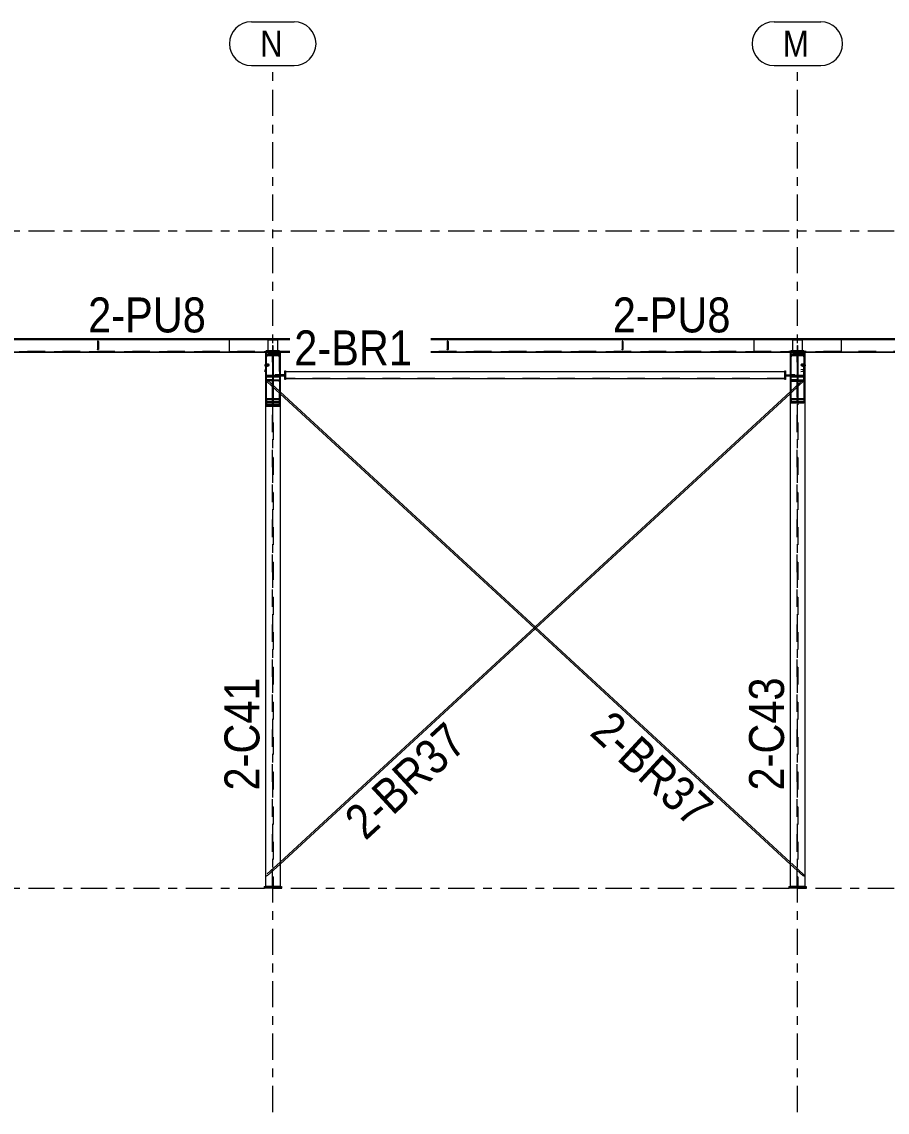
# Model space of a CAD drawing. Header units: millimetres. Extents: x -38 to 785, y -178 to 396.
# Drawn here: x 407.1 to 506.1, y 136.4 to 261.1 of the extents above; entities that cross this region are included whole.
import ezdxf

# ---------------------------------------------------------------- set-up
doc = ezdxf.new("R2010")
doc.units = ezdxf.units.MM
for name, pattern in [('XKITLINE00', [0]), ('XKITLINE02', [4, 2, -2]), ('XKITLINE03', [6, 3, -1, 1, -1])]:
    doc.linetypes.add(name, pattern=pattern)
for name, color, linetype, lineweight in [('Part', 2, 'Continuous', 0), ('PartMark', 7, 'Continuous', 0), ('S-grid', 1, 'Continuous', 0)]:
    doc.layers.add(name, color=color, linetype=linetype, lineweight=lineweight)
doc.styles.add('ARIAL', font='ARIAL.TTF')

# ---------------------------------------------------------------- blocks, each defined once
blk = doc.blocks.new('*A121')
at = {"layer": 'Part'}
blk.add_hatch(color=3, dxfattribs=at).paths.add_polyline_path([(435.88, 220.6), (435.88, 218.04), (436.58, 218.04), (436.58, 217.95), (435.12, 217.95), (435.12, 218.04), (435.82, 218.04), (435.82, 220.6)], flags=17)
blk = doc.blocks.new('*A122')
at = {"layer": 'Part'}
blk.add_hatch(color=3, dxfattribs=at).paths.add_polyline_path([(435.12, 223.44), (435.12, 223.53), (436.58, 223.53), (436.58, 223.44), (435.88, 223.44), (435.88, 220.69), (436.58, 220.69), (436.58, 220.6), (435.12, 220.6), (435.12, 220.69), (435.82, 220.69), (435.82, 223.44)], flags=17)
blk = doc.blocks.new('*A123')
at = {"layer": 'Part'}
blk.add_hatch(color=3, dxfattribs=at).paths.add_polyline_path([(415.84, 224.22), (415.88, 224.21), (415.9, 224.18), (415.89, 224.14), (415.85, 224.12), (415.82, 224.13), (415.8, 224.17), (415.81, 224.21)], flags=17)
blk = doc.blocks.new('*A124')
at = {"layer": 'Part'}
blk.add_hatch(color=3, dxfattribs=at).paths.add_polyline_path([(455.84, 224.22), (455.88, 224.21), (455.9, 224.18), (455.89, 224.14), (455.85, 224.12), (455.82, 224.13), (455.8, 224.17), (455.81, 224.21)], flags=17)
blk = doc.blocks.new('*A125')
at = {"layer": 'Part'}
blk.add_hatch(color=3, dxfattribs=at).paths.add_polyline_path([(475.84, 224.22), (475.88, 224.21), (475.9, 224.18), (475.89, 224.14), (475.85, 224.12), (475.82, 224.13), (475.8, 224.17), (475.81, 224.21)], flags=17)
blk = doc.blocks.new('*A126')
at = {"layer": 'Part'}
blk.add_hatch(color=3, dxfattribs=at).paths.add_polyline_path([(495.88, 220.6), (495.88, 218.04), (496.58, 218.04), (496.58, 217.95), (495.12, 217.95), (495.12, 218.04), (495.82, 218.04), (495.82, 220.6)], flags=17)
blk = doc.blocks.new('*A127')
at = {"layer": 'Part'}
blk.add_hatch(color=3, dxfattribs=at).paths.add_polyline_path([(495.12, 223.44), (495.12, 223.53), (496.58, 223.53), (496.58, 223.44), (495.88, 223.44), (495.88, 220.69), (496.58, 220.69), (496.58, 220.6), (495.12, 220.6), (495.12, 220.69), (495.82, 220.69), (495.82, 223.44)], flags=17)
blk = doc.blocks.new('*A129')
at = {"layer": 'Part'}
blk.add_hatch(color=3, dxfattribs=at).paths.add_polyline_path([(435.37, 221.95), (435.43, 221.91), (435.45, 221.86), (435.42, 221.8), (435.34, 221.76), (435.25, 221.75), (435.16, 221.76), (435.1, 221.8), (435.08, 221.86), (435.11, 221.91), (435.19, 221.95), (435.28, 221.96)], flags=17)
blk = doc.blocks.new('*A134')
at = {"layer": 'Part'}
blk.add_hatch(color=3, dxfattribs=at).paths.add_polyline_path([(496.51, 221.95), (496.59, 221.91), (496.62, 221.86), (496.6, 221.8), (496.54, 221.76), (496.45, 221.75), (496.36, 221.76), (496.28, 221.8), (496.25, 221.86), (496.27, 221.91), (496.33, 221.95), (496.42, 221.96)], flags=17)
blk = doc.blocks.new('*A581')
at = {"layer": 'S-grid', "color": 1, "linetype": 'XKITLINE03', "lineweight": 0}
blk.add_line((119.9, 237.22), (588.2, 237.22), dxfattribs=at)
blk = doc.blocks.new('*A582')
at = {"layer": 'S-grid', "color": 1, "linetype": 'XKITLINE03', "lineweight": 0}
blk.add_line((119.9, 162.01), (588.2, 162.01), dxfattribs=at)
blk = doc.blocks.new('*A586')
at = {"layer": 'Part', "color": 7, "linetype": 'XKITLINE02', "lineweight": 0}
for p, q in [((496.58, 223.03), (495.12, 223.03)), ((495.12, 223.03), (495.12, 222.82)), ((495.12, 222.94), (495.82, 222.94)), ((495.82, 222.94), (495.82, 220.08)), ((495.88, 220.08), (495.88, 222.94)), ((495.88, 222.94), (496.58, 222.94)), ((496.58, 222.82), (496.58, 223.03)), ((495.82, 220.19), (495.12, 220.19)), ((495.12, 220.19), (495.12, 219.98)), ((495.12, 220.1), (496.58, 220.1)), ((495.88, 220.19), (496.58, 220.19)), ((496.58, 219.98), (496.58, 220.19))]:
    blk.add_line(p, q, dxfattribs=at)
blk = doc.blocks.new('*A722')
at = {"layer": 'S-grid', "color": 1, "linetype": 'XKITLINE03', "lineweight": 0}
blk.add_line((495.85, 136.37), (495.85, 256.14), dxfattribs=at)
at = {"layer": 'S-grid', "color": 3, "style": 'ARIAL', "width": 0.85}
blk.add_text('M', height=3, dxfattribs=at).set_placement((494.18, 257.14))
blk = doc.blocks.new('*A723')
at = {"layer": 'S-grid', "color": 1, "linetype": 'XKITLINE03', "lineweight": 0}
blk.add_line((435.85, 136.37), (435.85, 256.14), dxfattribs=at)
at = {"layer": 'S-grid', "color": 3, "style": 'ARIAL', "width": 0.85}
blk.add_text('N', height=3, dxfattribs=at).set_placement((434.4, 257.14))
blk = doc.blocks.new('*A725')
at = {"layer": 'Part', "color": 7, "linetype": 'XKITLINE02', "lineweight": 0}
for p, q in [((435.06, 220.08), (435.17, 220.2)), ((436.68, 218.58), (435.06, 220.08)), ((436.68, 218.81), (435.17, 220.2)), ((465.85, 191.67), (465.73, 191.79)), ((465.97, 191.79), (465.85, 191.9)), ((496.64, 163.49), (495.02, 164.99)), ((496.53, 163.37), (495.02, 164.76)), ((496.64, 163.49), (496.53, 163.37))]:
    blk.add_line(p, q, dxfattribs=at)
at = {"layer": 'Part', "color": 2, "linetype": 'XKITLINE00', "lineweight": 0}
for p, q in [((465.85, 191.9), (436.68, 218.81)), ((465.73, 191.79), (436.68, 218.58)), ((495.02, 164.76), (465.85, 191.67)), ((495.02, 164.99), (465.97, 191.79))]:
    blk.add_line(p, q, dxfattribs=at)
blk = doc.blocks.new('*A726')
at = {"layer": 'Part', "color": 7, "linetype": 'XKITLINE02', "lineweight": 0}
for p, q in [((496.53, 220.2), (495.02, 218.81)), ((496.64, 220.08), (495.02, 218.58)), ((496.53, 220.2), (496.64, 220.08)), ((465.85, 191.9), (465.73, 191.79)), ((465.97, 191.79), (465.85, 191.67)), ((436.68, 164.99), (435.06, 163.49)), ((436.68, 164.76), (435.17, 163.37)), ((435.17, 163.37), (435.06, 163.49))]:
    blk.add_line(p, q, dxfattribs=at)
at = {"layer": 'Part', "color": 2, "linetype": 'XKITLINE00', "lineweight": 0}
for p, q in [((495.02, 218.81), (465.85, 191.9)), ((495.02, 218.58), (465.97, 191.79)), ((465.73, 191.79), (436.68, 164.99)), ((465.85, 191.67), (436.68, 164.76))]:
    blk.add_line(p, q, dxfattribs=at)
blk = doc.blocks.new('*A727')
at = {"layer": 'Part', "color": 2, "linetype": 'XKITLINE00', "lineweight": 0}
for p, q in [((430.85, 224.9), (430.85, 223.31)), ((430.85, 224.9), (437.8, 224.9)), ((430.85, 224.78), (437.8, 224.78)), ((430.85, 224.77), (437.8, 224.77)), ((453.92, 224.9), (500.85, 224.9)), ((453.92, 224.78), (500.85, 224.78)), ((453.92, 224.77), (500.85, 224.77)), ((500.85, 224.9), (500.85, 223.31)), ((435.02, 223.35), (430.85, 223.35)), ((437.8, 223.35), (436.68, 223.35)), ((495.02, 223.35), (453.92, 223.35)), ((500.85, 223.35), (496.68, 223.35)), ((435.02, 223.31), (430.85, 223.31)), ((437.8, 223.31), (436.68, 223.31)), ((495.02, 223.31), (453.92, 223.31)), ((500.85, 223.31), (496.68, 223.31))]:
    blk.add_line(p, q, dxfattribs=at)
at = {"layer": 'Part', "color": 7, "linetype": 'XKITLINE02', "lineweight": 0}
for p, q in [((430.85, 224.88), (437.8, 224.88)), ((430.85, 224.86), (437.8, 224.86)), ((430.85, 224.84), (437.8, 224.84)), ((453.92, 224.88), (500.85, 224.88)), ((453.92, 224.86), (500.85, 224.86)), ((453.92, 224.84), (500.85, 224.84)), ((430.85, 223.43), (437.8, 223.43)), ((437.8, 223.43), (430.85, 223.43)), ((430.85, 223.36), (437.8, 223.36)), ((436.68, 223.35), (435.02, 223.35)), ((453.92, 223.43), (500.85, 223.43)), ((500.85, 223.43), (453.92, 223.43)), ((453.92, 223.36), (500.85, 223.36)), ((496.68, 223.35), (495.02, 223.35)), ((437.8, 223.32), (430.85, 223.32)), ((436.68, 223.31), (435.02, 223.31)), ((500.85, 223.32), (453.92, 223.32)), ((496.68, 223.31), (495.02, 223.31))]:
    blk.add_line(p, q, dxfattribs=at)
blk = doc.blocks.new('*A728')
at = {"layer": 'Part', "color": 2, "linetype": 'XKITLINE00', "lineweight": 0}
for p, q in [((490.85, 224.9), (490.85, 223.31)), ((490.85, 224.9), (560.85, 224.9)), ((490.85, 224.78), (560.85, 224.78)), ((490.85, 224.77), (560.85, 224.77)), ((560.85, 224.9), (560.85, 223.53)), ((495.02, 223.35), (490.85, 223.35)), ((555.1, 223.35), (496.68, 223.35)), ((556.74, 223.35), (556.6, 223.35)), ((495.02, 223.31), (490.85, 223.31)), ((555.1, 223.31), (496.68, 223.31)), ((556.61, 223.31), (556.6, 223.31))]:
    blk.add_line(p, q, dxfattribs=at)
at = {"layer": 'Part', "color": 7, "linetype": 'XKITLINE02', "lineweight": 0}
for p, q in [((490.85, 224.88), (560.85, 224.88)), ((490.85, 224.86), (560.85, 224.86)), ((490.85, 224.84), (560.85, 224.84)), ((490.85, 223.43), (560.85, 223.43)), ((560.85, 223.43), (490.85, 223.43)), ((490.85, 223.36), (560.85, 223.36)), ((496.68, 223.35), (495.02, 223.35)), ((556.6, 223.35), (555.1, 223.35)), ((560.85, 223.35), (556.74, 223.35)), ((560.85, 223.53), (560.85, 223.31)), ((560.85, 223.32), (490.85, 223.32)), ((496.68, 223.31), (495.02, 223.31)), ((556.6, 223.31), (555.1, 223.31)), ((560.85, 223.31), (556.61, 223.31))]:
    blk.add_line(p, q, dxfattribs=at)
blk = doc.blocks.new('*A729')
at = {"layer": 'Part', "color": 2, "linetype": 'XKITLINE00', "lineweight": 0}
for p, q in [((437.3, 221.13), (494.4, 221.13)), ((494.4, 220.3), (437.3, 220.3))]:
    blk.add_line(p, q, dxfattribs=at)
at = {"layer": 'Part', "color": 7, "linetype": 'XKITLINE02', "lineweight": 0}
for p, q in [((437.3, 220.3), (437.3, 221.13)), ((494.4, 221.1), (437.3, 221.1)), ((494.4, 221.13), (494.4, 220.3)), ((494.4, 220.33), (437.3, 220.33))]:
    blk.add_line(p, q, dxfattribs=at)
blk = doc.blocks.new('*A730')
at = {"layer": 'Part', "color": 7, "linetype": 'XKITLINE02', "lineweight": 0}
for p, q in [((436.58, 223.03), (435.12, 223.03)), ((435.12, 223.03), (435.12, 222.82)), ((435.12, 222.94), (435.82, 222.94)), ((435.82, 222.94), (435.82, 220.08)), ((435.88, 220.08), (435.88, 222.94)), ((435.88, 222.94), (436.58, 222.94)), ((436.58, 222.82), (436.58, 223.03)), ((435.82, 220.19), (435.12, 220.19)), ((435.12, 220.19), (435.12, 219.98)), ((435.12, 220.1), (436.58, 220.1)), ((435.88, 220.19), (436.58, 220.19)), ((436.58, 219.98), (436.58, 220.19))]:
    blk.add_line(p, q, dxfattribs=at)
blk = doc.blocks.new('*A731')
at = {"layer": 'Part', "color": 2, "linetype": 'XKITLINE00', "lineweight": 0}
for p, q in [((435.02, 223.32), (435.02, 221.94)), ((435.1, 223.32), (435.02, 223.32)), ((436.68, 223.32), (436.6, 223.32)), ((436.68, 223.32), (436.68, 162.18)), ((435.02, 221.74), (435.02, 162.18))]:
    blk.add_line(p, q, dxfattribs=at)
at = {"layer": 'Part', "color": 7, "linetype": 'XKITLINE02', "lineweight": 0}
for p, q in [((435.82, 223.3), (435.02, 223.3)), ((435.02, 222.98), (435.82, 222.98)), ((435.02, 222.96), (436.68, 222.96)), ((436.6, 223.32), (435.1, 223.32)), ((435.82, 162.18), (435.82, 223.3)), ((435.88, 223.3), (435.88, 162.18)), ((435.88, 223.3), (436.68, 223.3)), ((435.88, 222.98), (436.68, 222.98)), ((435.02, 221.94), (435.02, 221.74)), ((436.68, 162.18), (435.02, 162.18))]:
    blk.add_line(p, q, dxfattribs=at)
blk = doc.blocks.new('*A732')
at = {"layer": 'Part', "color": 2, "linetype": 'XKITLINE00', "lineweight": 0}
for p, q in [((434.85, 162.18), (436.85, 162.18)), ((434.85, 162.18), (434.85, 162.01)), ((436.85, 162.01), (434.85, 162.01)), ((436.85, 162.18), (436.85, 162.01))]:
    blk.add_line(p, q, dxfattribs=at)
blk = doc.blocks.new('*A733')
at = {"layer": 'Part', "color": 2, "linetype": 'XKITLINE00', "lineweight": 0}
for p, q in [((435.82, 220.6), (435.82, 218.04)), ((435.82, 220.6), (435.88, 220.6)), ((435.88, 220.6), (435.88, 218.04)), ((435.12, 218.04), (435.82, 218.04)), ((435.12, 218.04), (435.12, 217.65)), ((435.12, 217.95), (436.58, 217.95)), ((435.12, 217.65), (436.58, 217.65)), ((435.88, 218.04), (436.58, 218.04)), ((436.58, 217.95), (436.58, 218.04)), ((436.58, 217.95), (436.58, 217.65))]:
    blk.add_line(p, q, dxfattribs=at)
at = {"layer": 'Part', "color": 7, "linetype": 'XKITLINE02', "lineweight": 0}
for p, q in [((435.82, 220.5), (435.88, 220.5)), ((435.82, 220.36), (435.88, 220.36)), ((435.12, 217.75), (435.82, 217.75)), ((435.82, 217.75), (435.82, 218.04)), ((435.88, 218.04), (435.88, 217.75)), ((435.88, 217.75), (436.58, 217.75))]:
    blk.add_line(p, q, dxfattribs=at)
blk = doc.blocks.new('*A734')
at = {"layer": 'Part', "color": 2, "linetype": 'XKITLINE00', "lineweight": 0}
for p, q in [((435.12, 223.33), (435.12, 223.53)), ((435.12, 223.53), (436.58, 223.53)), ((435.12, 223.44), (435.82, 223.44)), ((435.82, 223.44), (435.82, 220.69)), ((435.88, 223.44), (435.88, 220.69)), ((435.88, 223.44), (436.58, 223.44)), ((436.58, 223.44), (436.58, 223.53)), ((436.58, 223.33), (436.58, 223.44)), ((435.12, 223.33), (435.82, 223.33)), ((435.88, 223.33), (436.58, 223.33)), ((435.12, 220.49), (435.12, 220.69)), ((435.12, 220.69), (435.82, 220.69)), ((436.58, 220.6), (435.12, 220.6)), ((435.82, 220.49), (435.12, 220.49)), ((435.88, 220.69), (436.58, 220.69)), ((436.58, 220.49), (435.88, 220.49)), ((436.58, 220.69), (436.58, 220.6)), ((436.58, 220.6), (436.58, 220.49))]:
    blk.add_line(p, q, dxfattribs=at)
at = {"layer": 'Part', "color": 7, "linetype": 'XKITLINE02', "lineweight": 0}
for p, q in [((435.12, 223.42), (436.58, 223.42)), ((435.12, 220.58), (435.82, 220.58)), ((435.82, 220.69), (435.82, 220.58)), ((435.88, 220.49), (435.82, 220.49)), ((435.88, 220.58), (435.88, 220.69)), ((436.58, 220.58), (435.88, 220.58))]:
    blk.add_line(p, q, dxfattribs=at)
blk = doc.blocks.new('*A735')
at = {"layer": 'Part', "color": 2, "linetype": 'XKITLINE00', "lineweight": 0}
for p, q in [((415.81, 224.21), (415.8, 224.17)), ((415.8, 224.17), (415.8, 223.73)), ((415.8, 224.17), (415.82, 224.13)), ((415.84, 224.22), (415.81, 224.21)), ((415.82, 224.13), (415.85, 224.12)), ((415.88, 224.21), (415.84, 224.22)), ((415.85, 224.12), (415.89, 224.14)), ((415.9, 224.18), (415.88, 224.21)), ((415.89, 224.14), (415.9, 224.18)), ((415.9, 224.18), (415.9, 223.74))]:
    blk.add_line(p, q, dxfattribs=at)
at = {"layer": 'Part', "color": 7, "linetype": 'XKITLINE02', "lineweight": 0}
for p, q in [((415.8, 223.73), (415.8, 223.65)), ((415.8, 223.65), (415.81, 223.69)), ((415.82, 223.62), (415.8, 223.65)), ((415.81, 223.69), (415.84, 223.71)), ((415.85, 223.61), (415.82, 223.62)), ((415.84, 223.71), (415.88, 223.7)), ((415.89, 223.63), (415.85, 223.61)), ((415.88, 223.7), (415.9, 223.66)), ((415.9, 223.66), (415.89, 223.63)), ((415.9, 223.74), (415.9, 223.66))]:
    blk.add_line(p, q, dxfattribs=at)
blk = doc.blocks.new('*A736')
at = {"layer": 'Part', "color": 2, "linetype": 'XKITLINE00', "lineweight": 0}
for p, q in [((415.84, 224.6), (415.81, 224.58)), ((415.88, 224.59), (415.84, 224.6)), ((415.9, 224.56), (415.88, 224.59)), ((415.81, 224.58), (415.8, 224.54)), ((415.8, 224.54), (415.8, 224.47)), ((415.8, 224.54), (415.82, 224.51)), ((415.82, 224.51), (415.85, 224.5)), ((415.85, 224.5), (415.89, 224.52)), ((415.89, 224.52), (415.9, 224.56)), ((415.9, 224.56), (415.9, 224.48))]:
    blk.add_line(p, q, dxfattribs=at)
at = {"layer": 'Part', "color": 7, "linetype": 'XKITLINE02', "lineweight": 0}
for p, q in [((415.8, 224.47), (415.8, 223.9)), ((415.9, 224.48), (415.9, 223.91))]:
    blk.add_line(p, q, dxfattribs=at)
blk = doc.blocks.new('*A737')
at = {"layer": 'Part', "color": 2, "linetype": 'XKITLINE00', "lineweight": 0}
for p, q in [((435.31, 223.53), (435.31, 224.76)), ((435.31, 224.76), (436.39, 224.76)), ((436.39, 224.76), (436.39, 223.53))]:
    blk.add_line(p, q, dxfattribs=at)
at = {"layer": 'Part', "color": 7, "linetype": 'XKITLINE02', "lineweight": 0}
for p, q in [((435.31, 224.76), (436.39, 224.76)), ((435.31, 223.53), (435.31, 223.27)), ((436.39, 223.53), (436.39, 223.27)), ((435.31, 223.27), (436.39, 223.27)), ((436.39, 223.27), (435.31, 223.27)), ((435.31, 223.27), (435.31, 223.27)), ((436.39, 223.27), (436.39, 223.27))]:
    blk.add_line(p, q, dxfattribs=at)
blk = doc.blocks.new('*A738')
at = {"layer": 'Part', "color": 2, "linetype": 'XKITLINE00', "lineweight": 0}
for p, q in [((435.83, 224.1), (435.83, 223.53)), ((435.83, 224.1), (435.87, 224.1)), ((435.87, 224.1), (435.87, 223.53))]:
    blk.add_line(p, q, dxfattribs=at)
at = {"layer": 'Part', "color": 7, "linetype": 'XKITLINE02', "lineweight": 0}
for p, q in [((435.83, 223.53), (435.83, 223.27)), ((435.83, 223.36), (435.87, 223.36)), ((435.87, 223.53), (435.87, 223.27)), ((435.83, 223.27), (435.87, 223.27))]:
    blk.add_line(p, q, dxfattribs=at)
blk = doc.blocks.new('*A739')
at = {"layer": 'Part', "color": 7, "linetype": 'XKITLINE02', "lineweight": 0}
for p, q in [((435.88, 220.67), (435.88, 220.59)), ((436.68, 220.67), (435.88, 220.67)), ((436.68, 220.59), (435.88, 220.59)), ((436.01, 220.67), (436.01, 220.59))]:
    blk.add_line(p, q, dxfattribs=at)
at = {"layer": 'Part', "color": 2, "linetype": 'XKITLINE00', "lineweight": 0}
for p, q in [((437.13, 220.67), (436.68, 220.67)), ((437.13, 220.59), (436.68, 220.59)), ((437.13, 220.67), (437.13, 220.59))]:
    blk.add_line(p, q, dxfattribs=at)
blk = doc.blocks.new('*A740')
at = {"layer": 'Part', "color": 7, "linetype": 'XKITLINE02', "lineweight": 0}
for p, q in [((436.13, 220.76), (436.13, 220.67)), ((436.68, 220.76), (436.13, 220.76)), ((437.13, 220.67), (436.13, 220.67))]:
    blk.add_line(p, q, dxfattribs=at)
at = {"layer": 'Part', "color": 2, "linetype": 'XKITLINE00', "lineweight": 0}
for p, q in [((437.22, 220.76), (436.68, 220.76)), ((437.22, 220.67), (437.13, 220.67)), ((437.22, 220.76), (437.22, 220.67))]:
    blk.add_line(p, q, dxfattribs=at)
blk = doc.blocks.new('*A741')
at = {"layer": 'Part', "color": 2, "linetype": 'XKITLINE00', "lineweight": 0}
for p, q in [((437.22, 220.21), (437.22, 221.21)), ((437.22, 221.21), (437.3, 221.21)), ((437.3, 221.21), (437.3, 220.21)), ((437.3, 220.21), (437.22, 220.21))]:
    blk.add_line(p, q, dxfattribs=at)
blk = doc.blocks.new('*A742')
at = {"layer": 'Part', "color": 7, "linetype": 'XKITLINE02', "lineweight": 0}
for p, q in [((435.88, 217.28), (436.63, 217.28)), ((435.88, 217.2), (435.88, 217.28)), ((436.63, 217.2), (435.88, 217.2)), ((436.01, 217.28), (436.01, 217.2)), ((436.63, 217.28), (436.63, 217.2))]:
    blk.add_line(p, q, dxfattribs=at)
blk = doc.blocks.new('*A743')
at = {"layer": 'Part', "color": 7, "linetype": 'XKITLINE02', "lineweight": 0}
for p, q in [((435.07, 217.2), (435.07, 217.28)), ((435.07, 217.28), (435.82, 217.28)), ((435.82, 217.2), (435.07, 217.2)), ((435.69, 217.28), (435.69, 217.2)), ((435.82, 217.28), (435.82, 217.2))]:
    blk.add_line(p, q, dxfattribs=at)
blk = doc.blocks.new('*A744')
at = {"layer": 'Part', "color": 7, "linetype": 'XKITLINE02', "lineweight": 0}
for p, q in [((435.1, 217.11), (435.1, 223.11)), ((436.6, 223.11), (435.1, 223.11)), ((436.6, 217.11), (436.6, 223.11)), ((436.6, 217.11), (435.1, 217.11))]:
    blk.add_line(p, q, dxfattribs=at)
blk = doc.blocks.new('*A745')
at = {"layer": 'Part', "color": 7, "linetype": 'XKITLINE02', "lineweight": 0}
for p, q in [((435.82, 217.36), (435.82, 220.08)), ((435.82, 220.08), (435.88, 220.08)), ((435.82, 219.97), (435.88, 219.97)), ((435.88, 220.08), (435.88, 217.36)), ((435.12, 217.75), (435.12, 217.26)), ((435.12, 217.36), (435.82, 217.36)), ((435.12, 217.26), (436.58, 217.26)), ((435.88, 217.36), (436.58, 217.36)), ((436.58, 217.75), (436.58, 217.26))]:
    blk.add_line(p, q, dxfattribs=at)
blk = doc.blocks.new('*A746')
at = {"layer": 'Part', "color": 2, "linetype": 'XKITLINE00', "lineweight": 0}
for p, q in [((435.02, 223.4), (435.02, 223.32)), ((435.1, 223.4), (435.02, 223.4)), ((436.68, 223.4), (436.6, 223.4)), ((436.68, 223.4), (436.68, 223.32)), ((435.1, 223.32), (435.02, 223.32)), ((436.68, 223.32), (436.6, 223.32))]:
    blk.add_line(p, q, dxfattribs=at)
at = {"layer": 'Part', "color": 7, "linetype": 'XKITLINE02', "lineweight": 0}
for p, q in [((436.6, 223.4), (435.1, 223.4)), ((435.02, 223.32), (435.02, 222.96)), ((435.02, 223.05), (436.68, 223.05)), ((436.68, 222.96), (435.02, 222.96)), ((436.6, 223.32), (435.1, 223.32)), ((436.68, 223.32), (436.68, 222.96))]:
    blk.add_line(p, q, dxfattribs=at)
blk = doc.blocks.new('*A747')
at = {"layer": 'Part', "color": 2, "linetype": 'XKITLINE00', "lineweight": 0}
for p, q in [((435.1, 223.5), (435.1, 221.95)), ((435.12, 223.5), (435.1, 223.5)), ((436.6, 223.5), (436.58, 223.5)), ((436.6, 223.5), (436.6, 217.5)), ((435.1, 221.74), (435.1, 217.5)), ((436.6, 217.5), (435.1, 217.5))]:
    blk.add_line(p, q, dxfattribs=at)
at = {"layer": 'Part', "color": 7, "linetype": 'XKITLINE02', "lineweight": 0}
for p, q in [((436.58, 223.5), (435.12, 223.5)), ((435.1, 221.95), (435.1, 221.74))]:
    blk.add_line(p, q, dxfattribs=at)
blk = doc.blocks.new('*A748')
at = {"layer": 'Part', "color": 2, "linetype": 'XKITLINE00', "lineweight": 0}
for p, q in [((455.81, 224.21), (455.8, 224.17)), ((455.8, 224.17), (455.8, 223.73)), ((455.8, 224.17), (455.82, 224.13)), ((455.84, 224.22), (455.81, 224.21)), ((455.82, 224.13), (455.85, 224.12)), ((455.88, 224.21), (455.84, 224.22)), ((455.85, 224.12), (455.89, 224.14)), ((455.9, 224.18), (455.88, 224.21)), ((455.89, 224.14), (455.9, 224.18)), ((455.9, 224.18), (455.9, 223.74))]:
    blk.add_line(p, q, dxfattribs=at)
at = {"layer": 'Part', "color": 7, "linetype": 'XKITLINE02', "lineweight": 0}
for p, q in [((455.8, 223.73), (455.8, 223.65)), ((455.8, 223.65), (455.81, 223.69)), ((455.82, 223.62), (455.8, 223.65)), ((455.81, 223.69), (455.84, 223.71)), ((455.85, 223.61), (455.82, 223.62)), ((455.84, 223.71), (455.88, 223.7)), ((455.89, 223.63), (455.85, 223.61)), ((455.88, 223.7), (455.9, 223.66)), ((455.9, 223.66), (455.89, 223.63)), ((455.9, 223.74), (455.9, 223.66))]:
    blk.add_line(p, q, dxfattribs=at)
blk = doc.blocks.new('*A749')
at = {"layer": 'Part', "color": 2, "linetype": 'XKITLINE00', "lineweight": 0}
for p, q in [((455.84, 224.6), (455.81, 224.58)), ((455.88, 224.59), (455.84, 224.6)), ((455.9, 224.56), (455.88, 224.59)), ((455.81, 224.58), (455.8, 224.54)), ((455.8, 224.54), (455.8, 224.47)), ((455.8, 224.54), (455.82, 224.51)), ((455.82, 224.51), (455.85, 224.5)), ((455.85, 224.5), (455.89, 224.52)), ((455.89, 224.52), (455.9, 224.56)), ((455.9, 224.56), (455.9, 224.48))]:
    blk.add_line(p, q, dxfattribs=at)
at = {"layer": 'Part', "color": 7, "linetype": 'XKITLINE02', "lineweight": 0}
for p, q in [((455.8, 224.47), (455.8, 223.9)), ((455.9, 224.48), (455.9, 223.91))]:
    blk.add_line(p, q, dxfattribs=at)
blk = doc.blocks.new('*A750')
at = {"layer": 'Part', "color": 2, "linetype": 'XKITLINE00', "lineweight": 0}
for p, q in [((475.81, 224.21), (475.8, 224.17)), ((475.8, 224.17), (475.8, 223.73)), ((475.8, 224.17), (475.82, 224.13)), ((475.84, 224.22), (475.81, 224.21)), ((475.82, 224.13), (475.85, 224.12)), ((475.88, 224.21), (475.84, 224.22)), ((475.85, 224.12), (475.89, 224.14)), ((475.9, 224.18), (475.88, 224.21)), ((475.89, 224.14), (475.9, 224.18)), ((475.9, 224.18), (475.9, 223.74))]:
    blk.add_line(p, q, dxfattribs=at)
at = {"layer": 'Part', "color": 7, "linetype": 'XKITLINE02', "lineweight": 0}
for p, q in [((475.8, 223.73), (475.8, 223.65)), ((475.8, 223.65), (475.81, 223.69)), ((475.82, 223.62), (475.8, 223.65)), ((475.81, 223.69), (475.84, 223.71)), ((475.85, 223.61), (475.82, 223.62)), ((475.84, 223.71), (475.88, 223.7)), ((475.89, 223.63), (475.85, 223.61)), ((475.88, 223.7), (475.9, 223.66)), ((475.9, 223.66), (475.89, 223.63)), ((475.9, 223.74), (475.9, 223.66))]:
    blk.add_line(p, q, dxfattribs=at)
blk = doc.blocks.new('*A751')
at = {"layer": 'Part', "color": 2, "linetype": 'XKITLINE00', "lineweight": 0}
for p, q in [((475.84, 224.6), (475.81, 224.58)), ((475.88, 224.59), (475.84, 224.6)), ((475.9, 224.56), (475.88, 224.59)), ((475.81, 224.58), (475.8, 224.54)), ((475.8, 224.54), (475.8, 224.47)), ((475.8, 224.54), (475.82, 224.51)), ((475.82, 224.51), (475.85, 224.5)), ((475.85, 224.5), (475.89, 224.52)), ((475.89, 224.52), (475.9, 224.56)), ((475.9, 224.56), (475.9, 224.48))]:
    blk.add_line(p, q, dxfattribs=at)
at = {"layer": 'Part', "color": 7, "linetype": 'XKITLINE02', "lineweight": 0}
for p, q in [((475.8, 224.47), (475.8, 223.9)), ((475.9, 224.48), (475.9, 223.91))]:
    blk.add_line(p, q, dxfattribs=at)
blk = doc.blocks.new('*A753')
at = {"layer": 'Part', "color": 2, "linetype": 'XKITLINE00', "lineweight": 0}
for p, q in [((495.1, 223.32), (495.02, 223.32)), ((495.02, 223.32), (495.02, 162.18)), ((496.68, 223.32), (496.6, 223.32)), ((496.68, 223.32), (496.68, 221.94)), ((496.68, 221.74), (496.68, 162.18))]:
    blk.add_line(p, q, dxfattribs=at)
at = {"layer": 'Part', "color": 7, "linetype": 'XKITLINE02', "lineweight": 0}
for p, q in [((495.82, 223.3), (495.02, 223.3)), ((495.82, 222.98), (495.02, 222.98)), ((495.02, 222.96), (496.68, 222.96)), ((496.6, 223.32), (495.1, 223.32)), ((495.82, 162.18), (495.82, 223.3)), ((495.88, 223.3), (495.88, 162.18)), ((495.88, 223.3), (496.68, 223.3)), ((495.88, 222.98), (496.68, 222.98)), ((496.68, 221.94), (496.68, 221.74)), ((496.68, 162.18), (495.02, 162.18))]:
    blk.add_line(p, q, dxfattribs=at)
blk = doc.blocks.new('*A754')
at = {"layer": 'Part', "color": 2, "linetype": 'XKITLINE00', "lineweight": 0}
for p, q in [((494.85, 162.18), (496.85, 162.18)), ((494.85, 162.18), (494.85, 162.01)), ((496.85, 162.01), (494.85, 162.01)), ((496.85, 162.18), (496.85, 162.01))]:
    blk.add_line(p, q, dxfattribs=at)
blk = doc.blocks.new('*A755')
at = {"layer": 'Part', "color": 2, "linetype": 'XKITLINE00', "lineweight": 0}
for p, q in [((495.82, 220.6), (495.82, 218.04)), ((495.82, 220.6), (495.88, 220.6)), ((495.88, 220.6), (495.88, 218.04)), ((495.12, 218.04), (495.82, 218.04)), ((495.12, 218.04), (495.12, 217.65)), ((495.12, 217.95), (496.58, 217.95)), ((495.12, 217.65), (496.58, 217.65)), ((495.88, 218.04), (496.58, 218.04)), ((496.58, 217.95), (496.58, 218.04)), ((496.58, 217.95), (496.58, 217.65))]:
    blk.add_line(p, q, dxfattribs=at)
at = {"layer": 'Part', "color": 7, "linetype": 'XKITLINE02', "lineweight": 0}
for p, q in [((495.82, 220.5), (495.88, 220.5)), ((495.82, 220.36), (495.88, 220.36)), ((495.12, 217.75), (495.82, 217.75)), ((495.82, 217.75), (495.82, 218.04)), ((495.88, 218.04), (495.88, 217.75)), ((495.88, 217.75), (496.58, 217.75))]:
    blk.add_line(p, q, dxfattribs=at)
blk = doc.blocks.new('*A756')
at = {"layer": 'Part', "color": 2, "linetype": 'XKITLINE00', "lineweight": 0}
for p, q in [((495.12, 223.33), (495.12, 223.53)), ((495.12, 223.53), (496.58, 223.53)), ((495.12, 223.44), (495.82, 223.44)), ((495.82, 223.44), (495.82, 220.69)), ((495.88, 223.44), (495.88, 220.69)), ((495.88, 223.44), (496.58, 223.44)), ((496.58, 223.44), (496.58, 223.53)), ((496.58, 223.33), (496.58, 223.44)), ((495.12, 223.33), (495.82, 223.33)), ((495.88, 223.33), (496.58, 223.33)), ((495.12, 220.49), (495.12, 220.69)), ((495.12, 220.69), (495.82, 220.69)), ((496.58, 220.6), (495.12, 220.6)), ((495.82, 220.49), (495.12, 220.49)), ((495.88, 220.69), (496.58, 220.69)), ((496.58, 220.49), (495.88, 220.49)), ((496.58, 220.69), (496.58, 220.6)), ((496.58, 220.6), (496.58, 220.49))]:
    blk.add_line(p, q, dxfattribs=at)
at = {"layer": 'Part', "color": 7, "linetype": 'XKITLINE02', "lineweight": 0}
for p, q in [((495.12, 223.42), (496.58, 223.42)), ((495.12, 220.58), (495.82, 220.58)), ((495.82, 220.69), (495.82, 220.58)), ((495.88, 220.49), (495.82, 220.49)), ((495.88, 220.58), (495.88, 220.69)), ((496.58, 220.58), (495.88, 220.58))]:
    blk.add_line(p, q, dxfattribs=at)
blk = doc.blocks.new('*A757')
at = {"layer": 'Part', "color": 2, "linetype": 'XKITLINE00', "lineweight": 0}
for p, q in [((495.31, 223.53), (495.31, 224.76)), ((495.31, 224.76), (496.39, 224.76)), ((496.39, 224.76), (496.39, 223.53))]:
    blk.add_line(p, q, dxfattribs=at)
at = {"layer": 'Part', "color": 7, "linetype": 'XKITLINE02', "lineweight": 0}
for p, q in [((495.31, 224.76), (496.39, 224.76)), ((495.31, 223.53), (495.31, 223.27)), ((496.39, 223.53), (496.39, 223.27)), ((495.31, 223.27), (496.39, 223.27)), ((496.39, 223.27), (495.31, 223.27)), ((495.31, 223.27), (495.31, 223.27)), ((496.39, 223.27), (496.39, 223.27))]:
    blk.add_line(p, q, dxfattribs=at)
blk = doc.blocks.new('*A758')
at = {"layer": 'Part', "color": 2, "linetype": 'XKITLINE00', "lineweight": 0}
for p, q in [((495.83, 224.1), (495.83, 223.53)), ((495.83, 224.1), (495.87, 224.1)), ((495.87, 224.1), (495.87, 223.53))]:
    blk.add_line(p, q, dxfattribs=at)
at = {"layer": 'Part', "color": 7, "linetype": 'XKITLINE02', "lineweight": 0}
for p, q in [((495.83, 223.53), (495.83, 223.27)), ((495.83, 223.36), (495.87, 223.36)), ((495.87, 223.53), (495.87, 223.27)), ((495.83, 223.27), (495.87, 223.27))]:
    blk.add_line(p, q, dxfattribs=at)
blk = doc.blocks.new('*A759')
at = {"layer": 'Part', "color": 2, "linetype": 'XKITLINE00', "lineweight": 0}
for p, q in [((495.02, 220.67), (494.57, 220.67)), ((494.57, 220.59), (494.57, 220.67)), ((495.02, 220.59), (494.57, 220.59))]:
    blk.add_line(p, q, dxfattribs=at)
at = {"layer": 'Part', "color": 7, "linetype": 'XKITLINE02', "lineweight": 0}
for p, q in [((495.82, 220.67), (495.02, 220.67)), ((495.82, 220.59), (495.02, 220.59)), ((495.69, 220.67), (495.69, 220.59)), ((495.82, 220.67), (495.82, 220.59))]:
    blk.add_line(p, q, dxfattribs=at)
blk = doc.blocks.new('*A760')
at = {"layer": 'Part', "color": 2, "linetype": 'XKITLINE00', "lineweight": 0}
for p, q in [((494.48, 220.67), (494.48, 220.76)), ((494.48, 220.76), (495.02, 220.76)), ((494.57, 220.67), (494.48, 220.67))]:
    blk.add_line(p, q, dxfattribs=at)
at = {"layer": 'Part', "color": 7, "linetype": 'XKITLINE02', "lineweight": 0}
for p, q in [((495.57, 220.67), (494.57, 220.67)), ((495.57, 220.76), (495.02, 220.76)), ((495.57, 220.67), (495.57, 220.76))]:
    blk.add_line(p, q, dxfattribs=at)
blk = doc.blocks.new('*A761')
at = {"layer": 'Part', "color": 2, "linetype": 'XKITLINE00', "lineweight": 0}
for p, q in [((494.4, 220.21), (494.4, 221.21)), ((494.4, 221.21), (494.48, 221.21)), ((494.48, 221.21), (494.48, 220.21)), ((494.48, 220.21), (494.4, 220.21))]:
    blk.add_line(p, q, dxfattribs=at)
blk = doc.blocks.new('*A762')
at = {"layer": 'Part', "color": 7, "linetype": 'XKITLINE02', "lineweight": 0}
for p, q in [((495.82, 217.69), (495.07, 217.69)), ((495.07, 217.69), (495.07, 217.6)), ((495.07, 217.6), (495.82, 217.6)), ((495.69, 217.69), (495.69, 217.6)), ((495.82, 217.6), (495.82, 217.69))]:
    blk.add_line(p, q, dxfattribs=at)
blk = doc.blocks.new('*A763')
at = {"layer": 'Part', "color": 7, "linetype": 'XKITLINE02', "lineweight": 0}
for p, q in [((496.63, 217.69), (495.88, 217.69)), ((495.88, 217.69), (495.88, 217.6)), ((495.88, 217.6), (496.63, 217.6)), ((496.01, 217.69), (496.01, 217.6)), ((496.63, 217.6), (496.63, 217.69))]:
    blk.add_line(p, q, dxfattribs=at)
blk = doc.blocks.new('*A764')
at = {"layer": 'Part', "color": 7, "linetype": 'XKITLINE02', "lineweight": 0}
for p, q in [((495.1, 219.99), (495.1, 223.11)), ((496.6, 223.11), (495.1, 223.11)), ((496.6, 219.99), (496.6, 223.11)), ((496.6, 219.99), (495.1, 219.99))]:
    blk.add_line(p, q, dxfattribs=at)
blk = doc.blocks.new('*A765')
at = {"layer": 'Part', "color": 2, "linetype": 'XKITLINE00', "lineweight": 0}
for p, q in [((495.02, 223.4), (495.02, 223.32)), ((495.1, 223.4), (495.02, 223.4)), ((496.68, 223.4), (496.6, 223.4)), ((496.68, 223.4), (496.68, 223.32)), ((495.1, 223.32), (495.02, 223.32)), ((496.68, 223.32), (496.6, 223.32))]:
    blk.add_line(p, q, dxfattribs=at)
at = {"layer": 'Part', "color": 7, "linetype": 'XKITLINE02', "lineweight": 0}
for p, q in [((496.6, 223.4), (495.1, 223.4)), ((495.02, 223.32), (495.02, 222.96)), ((495.02, 223.05), (496.68, 223.05)), ((496.68, 222.96), (495.02, 222.96)), ((496.6, 223.32), (495.1, 223.32)), ((496.68, 223.32), (496.68, 222.96))]:
    blk.add_line(p, q, dxfattribs=at)
blk = doc.blocks.new('*A766')
at = {"layer": 'Part', "color": 2, "linetype": 'XKITLINE00', "lineweight": 0}
for p, q in [((495.1, 223.5), (495.1, 217.5)), ((495.12, 223.5), (495.1, 223.5)), ((496.6, 223.5), (496.58, 223.5)), ((496.6, 223.5), (496.6, 221.95)), ((496.6, 221.74), (496.6, 217.5)), ((496.6, 217.5), (495.1, 217.5))]:
    blk.add_line(p, q, dxfattribs=at)
at = {"layer": 'Part', "color": 7, "linetype": 'XKITLINE02', "lineweight": 0}
for p, q in [((496.58, 223.5), (495.12, 223.5)), ((496.6, 221.95), (496.6, 221.74))]:
    blk.add_line(p, q, dxfattribs=at)
blk = doc.blocks.new('*A769')
at = {"layer": 'Part', "color": 2, "linetype": 'XKITLINE00', "lineweight": 0}
for p, q in [((434.96, 221.85), (434.97, 221.9)), ((434.97, 221.79), (434.96, 221.85)), ((434.97, 221.9), (434.99, 221.93)), ((434.99, 221.75), (434.97, 221.79)), ((434.99, 221.93), (435.02, 221.94)), ((435.02, 221.73), (434.99, 221.75)), ((435.02, 221.94), (435.28, 221.96)), ((435.02, 221.73), (435.25, 221.75)), ((435.11, 221.91), (435.08, 221.86)), ((435.08, 221.86), (435.1, 221.8)), ((435.1, 221.8), (435.16, 221.76)), ((435.19, 221.95), (435.11, 221.91)), ((435.16, 221.76), (435.25, 221.75)), ((435.28, 221.96), (435.19, 221.95)), ((435.25, 221.75), (435.34, 221.76)), ((435.37, 221.95), (435.28, 221.96)), ((435.34, 221.76), (435.42, 221.8)), ((435.43, 221.91), (435.37, 221.95)), ((435.42, 221.8), (435.45, 221.86)), ((435.45, 221.86), (435.43, 221.91))]:
    blk.add_line(p, q, dxfattribs=at)
at = {"layer": 'Part', "color": 7, "linetype": 'XKITLINE02', "lineweight": 0}
for p, q in [((435.02, 221.94), (435.05, 221.92)), ((435.05, 221.74), (435.02, 221.73)), ((435.05, 221.92), (435.07, 221.88)), ((435.07, 221.78), (435.05, 221.74)), ((435.07, 221.88), (435.08, 221.83)), ((435.08, 221.83), (435.07, 221.78))]:
    blk.add_line(p, q, dxfattribs=at)
blk = doc.blocks.new('*A770')
at = {"layer": 'Part', "color": 2, "linetype": 'XKITLINE00', "lineweight": 0}
for p, q in [((370.85, 224.9), (370.85, 223.31)), ((370.85, 224.9), (437.8, 224.9)), ((370.85, 224.78), (437.8, 224.78)), ((370.85, 224.77), (437.8, 224.77)), ((375.02, 223.35), (370.85, 223.35)), ((435.02, 223.35), (376.68, 223.35)), ((437.8, 223.35), (436.68, 223.35)), ((375.02, 223.31), (370.85, 223.31)), ((435.02, 223.31), (376.68, 223.31)), ((437.8, 223.31), (436.68, 223.31))]:
    blk.add_line(p, q, dxfattribs=at)
at = {"layer": 'Part', "color": 7, "linetype": 'XKITLINE02', "lineweight": 0}
for p, q in [((370.85, 224.88), (437.8, 224.88)), ((370.85, 224.86), (437.8, 224.86)), ((370.85, 224.84), (437.8, 224.84)), ((370.85, 223.43), (437.8, 223.43)), ((437.8, 223.43), (370.85, 223.43)), ((370.85, 223.36), (437.8, 223.36)), ((376.68, 223.35), (375.02, 223.35)), ((436.68, 223.35), (435.02, 223.35)), ((437.8, 223.32), (370.85, 223.32)), ((376.68, 223.31), (375.02, 223.31)), ((436.68, 223.31), (435.02, 223.31))]:
    blk.add_line(p, q, dxfattribs=at)
blk = doc.blocks.new('*A788')
at = {"layer": 'Part', "color": 2, "linetype": 'XKITLINE00', "lineweight": 0}
for p, q in [((434.93, 221.14), (434.95, 221.16)), ((434.97, 221.14), (434.93, 221.14)), ((434.93, 221.14), (434.93, 221.14)), ((434.95, 221.34), (434.94, 221.34)), ((434.97, 221.3), (434.95, 221.34)), ((434.95, 221.16), (434.97, 221.2)), ((434.98, 221.25), (434.97, 221.3)), ((434.97, 221.2), (434.98, 221.25))]:
    blk.add_line(p, q, dxfattribs=at)
blk = doc.blocks.new('*A789')
at = {"layer": 'S-grid', "color": 1, "linetype": 'XKITLINE00', "lineweight": 0}
for p, q in [((433.4, 261.14), (438.29, 261.14)), ((433.4, 256.14), (438.29, 256.14))]:
    blk.add_line(p, q, dxfattribs=at)
for centre, start, end in [((433.4, 258.64), 90, 270), ((438.29, 258.64), 270, 90)]:
    blk.add_arc(centre, 2.5, start, end, dxfattribs=at)
blk = doc.blocks.new('*A791')
at = {"layer": 'Part', "color": 2, "linetype": 'XKITLINE00', "lineweight": 0}
for p, q in [((496.27, 221.91), (496.25, 221.86)), ((496.25, 221.86), (496.28, 221.8)), ((496.33, 221.95), (496.27, 221.91)), ((496.28, 221.8), (496.36, 221.76)), ((496.42, 221.96), (496.33, 221.95)), ((496.36, 221.76), (496.45, 221.75)), ((496.42, 221.96), (496.67, 221.94)), ((496.51, 221.95), (496.42, 221.96)), ((496.45, 221.75), (496.54, 221.76)), ((496.45, 221.75), (496.67, 221.73)), ((496.59, 221.91), (496.51, 221.95)), ((496.54, 221.76), (496.6, 221.8)), ((496.62, 221.86), (496.59, 221.91)), ((496.6, 221.8), (496.62, 221.86)), ((496.67, 221.94), (496.7, 221.93)), ((496.7, 221.75), (496.67, 221.73)), ((496.7, 221.93), (496.72, 221.9)), ((496.72, 221.79), (496.7, 221.75)), ((496.72, 221.9), (496.73, 221.85)), ((496.73, 221.85), (496.72, 221.79))]:
    blk.add_line(p, q, dxfattribs=at)
at = {"layer": 'Part', "color": 7, "linetype": 'XKITLINE02', "lineweight": 0}
for p, q in [((496.61, 221.83), (496.62, 221.88)), ((496.62, 221.78), (496.61, 221.83)), ((496.62, 221.88), (496.64, 221.92)), ((496.64, 221.74), (496.62, 221.78)), ((496.64, 221.92), (496.67, 221.94)), ((496.67, 221.73), (496.64, 221.74))]:
    blk.add_line(p, q, dxfattribs=at)
blk = doc.blocks.new('*A792')
at = {"layer": 'Part', "color": 7, "linetype": 'XKITLINE02', "lineweight": 0}
for p, q in [((496.24, 221.14), (496.56, 221.17)), ((496.26, 221.34), (496.56, 221.38)), ((496.52, 221.37), (496.49, 221.33)), ((496.49, 221.33), (496.49, 221.28)), ((496.49, 221.28), (496.49, 221.23)), ((496.49, 221.23), (496.52, 221.19)), ((496.56, 221.38), (496.52, 221.37)), ((496.52, 221.19), (496.56, 221.17)), ((496.6, 221.36), (496.56, 221.38)), ((496.56, 221.17), (496.6, 221.18)), ((496.62, 221.32), (496.6, 221.36)), ((496.6, 221.18), (496.62, 221.21)), ((496.63, 221.26), (496.62, 221.32)), ((496.62, 221.21), (496.63, 221.26))]:
    blk.add_line(p, q, dxfattribs=at)
blk = doc.blocks.new('*A797')
at = {"layer": 'S-grid', "color": 1, "linetype": 'XKITLINE00', "lineweight": 0}
for p, q in [((493.18, 261.14), (498.51, 261.14)), ((493.18, 256.14), (498.51, 256.14))]:
    blk.add_line(p, q, dxfattribs=at)
for centre, start, end in [((493.18, 258.64), 90, 270), ((498.51, 258.64), 270, 90)]:
    blk.add_arc(centre, 2.5, start, end, dxfattribs=at)
blk = doc.blocks.new('*A959')
at = {"layer": 'PartMark', "color": 3, "style": 'ARIAL', "width": 0.85}
blk.add_text('2-PU8', height=4, dxfattribs=at).set_placement((414.73, 225.6))
blk = doc.blocks.new('*A961')
at = {"layer": 'PartMark', "color": 3, "style": 'ARIAL', "width": 0.85}
blk.add_text('2-BR37', height=4, rotation=42.6968, dxfattribs=at).set_placement((446.44, 167.37))
blk = doc.blocks.new('*A962')
at = {"layer": 'PartMark', "color": 3, "style": 'ARIAL', "width": 0.85}
blk.add_text('2-BR1', height=4, dxfattribs=at).set_placement((438.3, 221.83))
blk = doc.blocks.new('*A963')
at = {"layer": 'PartMark', "color": 3, "style": 'ARIAL', "width": 0.85}
blk.add_text('2-C41', height=4, rotation=90.0002, dxfattribs=at).set_placement((434.32, 173.18))
blk = doc.blocks.new('*A964')
at = {"layer": 'PartMark', "color": 3, "style": 'ARIAL', "width": 0.85}
blk.add_text('2-BR37', height=4, rotation=-42.6968, dxfattribs=at).set_placement((471.96, 179.64))
blk = doc.blocks.new('*A965')
at = {"layer": 'PartMark', "color": 3, "style": 'ARIAL', "width": 0.85}
blk.add_text('2-PU8', height=4, dxfattribs=at).set_placement((474.73, 225.6))
blk = doc.blocks.new('*A967')
at = {"layer": 'PartMark', "color": 3, "style": 'ARIAL', "width": 0.85}
blk.add_text('2-C43', height=4, rotation=90.0002, dxfattribs=at).set_placement((494.32, 173.18))

msp = doc.modelspace()

# ---------------------------------------------------------------- block references
at = {"lineweight": 0}
for name in ['*A789', '*A797', '*A723', '*A722', '*A581', '*A959', '*A965', '*A962', '*A770', '*A736', '*A727', '*A737', '*A749', '*A751', '*A728', '*A757', '*A123', '*A735', '*A746', '*A747', '*A122', '*A734', '*A738', '*A124', '*A748', '*A125', '*A750', '*A765', '*A766', '*A127', '*A756', '*A758', '*A731', '*A744', '*A730', '*A753', '*A764', '*A586', '*A788', '*A769', '*A129', '*A741', '*A729', '*A761', '*A792', '*A134', '*A791', '*A725', '*A726', '*A121', '*A733', '*A745', '*A739', '*A740', '*A760', '*A759', '*A126', '*A755', '*A743', '*A742', '*A762', '*A763', '*A963', '*A967', '*A961', '*A964', '*A582', '*A732', '*A754']:
    msp.add_blockref(name, (0, 0), dxfattribs=at)

doc.saveas('drawing.dxf')
